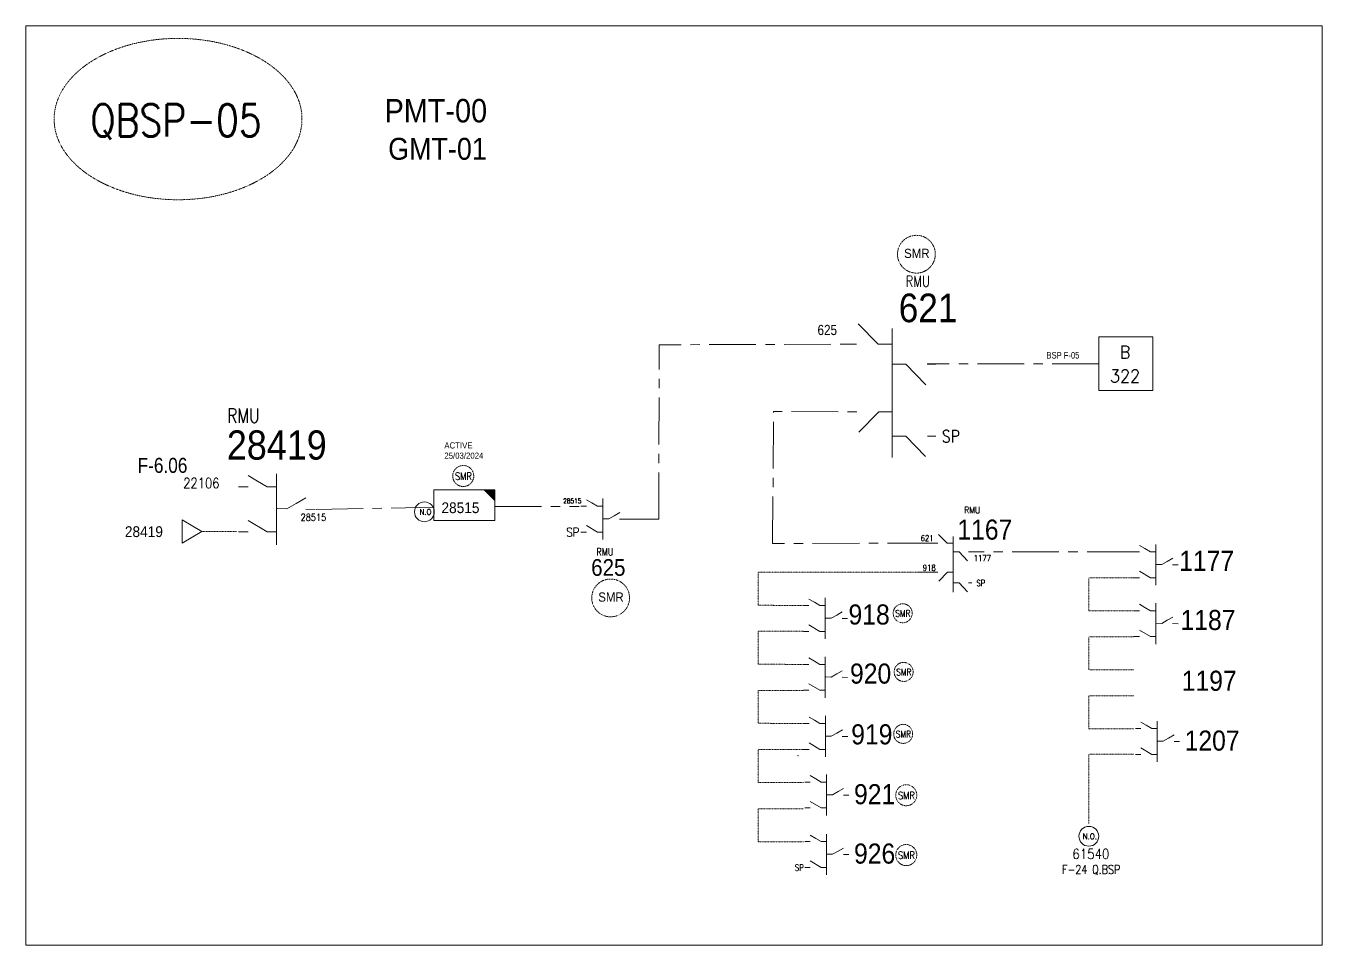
# Model space of a CAD drawing. Header units: metres. Extents: x 65984 to 144644, y -19036 to 23726.
# Drawn here: x 86627 to 88020, y 10297 to 11285 of the extents above; entities that cross this region are included whole.
import ezdxf
from ezdxf.enums import TextEntityAlignment as Align

# ---------------------------------------------------------------- set-up
doc = ezdxf.new("R2010")
doc.units = ezdxf.units.M
doc.header["$MEASUREMENT"] = 0
doc.linetypes.add('( Center )', pattern=[2, 1.25, -0.25, 0.25, -0.25])
doc.linetypes.add('DGN Style 3', pattern=[0.013877, 0, -0.013877])
doc.layers.get('0').update_dxf_attribs({"color": 95, "lineweight": 40})
for name, color, linetype, lineweight in [('d_eos', 111, 'Continuous', 40), ('d_eos no', 121, 'Continuous', 40), ('d_switch', 95, 'Continuous', 40), ('d_tf', 1, 'Continuous', 40), ('d_tf no', 6, 'Continuous', 40), ('d_ug cable', 95, 'Continuous', 40), ('d_ug main line', 95, 'Continuous', 40), ('d_unit sub', 7, 'Continuous', 40), ('fedr no', 95, 'Continuous', 40), ('GRID STATION  04', 7, 'Continuous', 40), ('Level 37', 7, 'Continuous', 0), ('O H MAIN FEEDER', 4, 'Continuous', 100), ('SW N O', 114, 'Continuous', 30)]:
    doc.layers.add(name, color=color, linetype=linetype, lineweight=lineweight)
doc.styles.add('NASKHF', font='naskhf.shx', dxfattribs={"height": 8})
doc.styles.add('Style-Arial', font='arial.ttf')
doc.styles.add('Style-msdefault', font='msdefault.shx')
doc.styles.add('Style-simplex', font='simplex.shx')
doc.styles.add('Style-STANDARD', font='STANDARD.shx')

# ---------------------------------------------------------------- blocks, each defined once
blk = doc.blocks.new('SS')
at = {"color": 0, "linetype": 'ByBlock', "lineweight": -2, "flags": 128}
blk.add_lwpolyline([(6.95, 4.25), (10.45, 4.25), (10.45, 0.75)], close=True, dxfattribs=at)
at = {"color": 0, "linetype": 'ByBlock', "lineweight": -2, "extrusion": (0, 0, -1)}
blk.add_solid([(-6.95, 4.25), (-10.45, 4.25), (-10.45, 0.75)], dxfattribs=at)
at = {"color": 0, "linetype": 'ByBlock', "lineweight": -2}
blk.add_3dface([(-9.55, 4.25), (10.45, 4.25), (10.45, -5.75), (-9.55, -5.75)], dxfattribs=at)
blk = doc.blocks.new('TRA1_818')
at = {"layer": 'd_tf', "color": 220, "linetype": 'Continuous', "lineweight": 13, "ltscale": 0.001135, "flags": 128}
blk.add_lwpolyline([(9.9, -17), (-0.1, 0), (-10.1, -17)], close=True, dxfattribs=at)
blk = doc.blocks.new('TRA1_817')
at = {"layer": 'd_tf', "color": 220, "linetype": 'Continuous', "lineweight": 13, "ltscale": 0.001135, "xscale": 1.000046564039522, "yscale": 1.000046564039522, "zscale": 1.000046564039522, "rotation": 180}
blk.add_blockref('TRA1_818', (0, 0), dxfattribs=at)
blk = doc.blocks.new('*U4118')
at = {"layer": 'SW N O', "color": 3, "lineweight": 13, "ltscale": 0.426762}
blk.add_circle((0, 0), 16.8, dxfattribs=at)
at = {"layer": 'SW N O', "color": 3, "lineweight": 13, "style": 'Style-STANDARD'}
blk.add_text('N.O', height=9.6, dxfattribs=at).set_placement((1.7, -0.2), align=Align.MIDDLE_CENTER)
blk = doc.blocks.new('*U4195')
at = {"layer": 'd_eos', "color": 7, "linetype": 'Continuous', "lineweight": 13, "ltscale": 0.672876}
for p, q in [((0.6, 54.9), (0.6, -54.9)), ((-44.6, -0.1), (-59.3, 0.2)), ((0.6, 34.8), (15.2, 34.8)), ((15.2, 34.8), (44.6, 17.4)), ((44.6, 34.8), (59.3, 34.8)), ((-30.1, -9.1), (-45, -17.4)), ((-15.3, -0.7), (-30.1, -9.1)), ((-0.6, -1), (-15.3, -0.7)), ((0.6, -34.7), (15.2, -34.7)), ((15.2, -34.7), (29.9, -43.4)), ((44.6, -34.7), (59.3, -34.7)), ((29.9, -43.4), (44.6, -52.1))]:
    blk.add_line(p, q, dxfattribs=at)
blk = doc.blocks.new('*U4196')
at = {"layer": 'SW N O', "color": 1, "lineweight": 13, "ltscale": 0.426762}
blk.add_circle((0, 0), 16.8, dxfattribs=at)
at = {"layer": 'SW N O', "color": 1, "lineweight": 13, "style": 'Style-STANDARD'}
blk.add_text('N.O.', height=9.6, dxfattribs=at).set_placement((1.7, -0.2), align=Align.MIDDLE_CENTER)
blk = doc.blocks.new('*U4197')
at = {"layer": 'd_eos', "color": 2, "linetype": 'Continuous', "lineweight": 13, "ltscale": 0.672876}
for p, q in [((0.6, 54.9), (0.6, -54.9)), ((-44.6, -0.1), (-59.3, 0.2)), ((0.6, 34.8), (15.2, 34.8)), ((15.2, 34.8), (44.6, 17.4)), ((44.6, 34.8), (59.3, 34.8)), ((-30.1, -9.1), (-45, -17.4)), ((-15.3, -0.7), (-30.1, -9.1)), ((-0.6, -1), (-15.3, -0.7)), ((0.6, -34.7), (15.2, -34.7)), ((15.2, -34.7), (29.9, -43.4)), ((44.6, -34.7), (59.3, -34.7)), ((29.9, -43.4), (44.6, -52.1))]:
    blk.add_line(p, q, dxfattribs=at)
blk = doc.blocks.new('*U4198')
at = {"layer": 'd_eos', "color": 7, "linetype": 'Continuous', "lineweight": 13, "ltscale": 1.034457}
for p, q in [((0.6, 54.9), (0.6, -54.9)), ((0.6, 34.8), (15.2, 34.8)), ((15.2, 34.8), (44.6, 17.4)), ((44.6, 34.8), (59.3, 34.8)), ((-44.6, -0.1), (-59.3, 0.2)), ((-30.1, -9.1), (-45, -17.4)), ((-15.3, -0.7), (-30.1, -9.1)), ((-0.6, -1), (-15.3, -0.7)), ((0.6, -34.7), (15.2, -34.7)), ((15.2, -34.7), (29.9, -43.4)), ((44.6, -34.7), (59.3, -34.7)), ((29.9, -43.4), (44.6, -52.1))]:
    blk.add_line(p, q, dxfattribs=at)
blk = doc.blocks.new('*U4199')
at = {"layer": 'd_eos', "color": 2, "linetype": 'Continuous', "lineweight": 13, "ltscale": 0.672876}
for p, q in [((0.6, 54.9), (0.6, -54.9)), ((-44.6, -0.1), (-59.3, 0.2)), ((0.6, 34.8), (15.2, 34.8)), ((15.2, 34.8), (44.6, 17.4)), ((44.6, 34.8), (59.3, 34.8)), ((-30.1, -9.1), (-45, -17.4)), ((-15.3, -0.7), (-30.1, -9.1)), ((-0.6, -1), (-15.3, -0.7)), ((0.6, -34.7), (15.2, -34.7)), ((15.2, -34.7), (29.9, -43.4)), ((44.6, -34.7), (59.3, -34.7)), ((29.9, -43.4), (44.6, -52.1))]:
    blk.add_line(p, q, dxfattribs=at)

msp = doc.modelspace()

# ---------------------------------------------------------------- linework, layer by layer
at = {"layer": 'd_eos', "color": 2, "linetype": 'Continuous', "lineweight": 13, "ltscale": 2.003388}
for p, q in [((87542.7, 10942.9), (87521.4, 10964.9)), ((87557.8, 10821), (87557.8, 10959.6)), ((87519.3, 10942.9), (87510.5, 10942.9)), ((87557.3, 10942.9), (87542.7, 10942.9)), ((87557.9, 10921.4), (87572.4, 10921.4)), ((87572.4, 10921.4), (87593.8, 10899.4)), ((87595.8, 10921.4), (87604.7, 10921.4)), ((87520, 10870.4), (87511.1, 10870.4)), ((87543.3, 10870.4), (87522, 10848.4)), ((87557.9, 10870.4), (87543.3, 10870.4)), ((87557.8, 10844.1), (87572.4, 10844.1)), ((87572.4, 10844.1), (87593.7, 10822.1)), ((87595.8, 10844.1), (87604.6, 10844.1))]:
    msp.add_line(p, q, dxfattribs=at)
at = {"layer": 'd_eos', "color": 7, "linetype": 'Continuous', "lineweight": 13, "ltscale": 0.862393}
for p, q in [((87616.8, 10729), (87607.6, 10738.4)), ((87623.3, 10676.5), (87623.3, 10736.2)), ((87606.8, 10729), (87603, 10729)), ((87623.1, 10729), (87616.8, 10729)), ((87623.3, 10719.7), (87629.6, 10719.7)), ((87629.6, 10719.7), (87638.8, 10710.3)), ((87639.7, 10719.7), (87643.5, 10719.7)), ((87607, 10697.8), (87603.2, 10697.8)), ((87617.1, 10697.8), (87607.9, 10688.3)), ((87623.4, 10697.8), (87617.1, 10697.8)), ((87623.3, 10686.5), (87629.6, 10686.5)), ((87629.6, 10686.5), (87638.8, 10677)), ((87639.7, 10686.5), (87643.5, 10686.5))]:
    msp.add_line(p, q, dxfattribs=at)
at = {"layer": 'd_ug cable', "color": 200, "linetype": 'DGN Style 3', "lineweight": 13}
msp.add_line((86853.6, 10741.5), (86816.4, 10741.5), dxfattribs=at)
at = {"layer": 'd_ug cable', "color": 220, "linetype": 'DGN Style 3', "lineweight": 13, "flags": 128}
for points in [[(87592.1, 10697.8), (87414, 10697.8), (87414, 10662.4), (87462.5, 10662.2)], [(87817.3, 10692), (87769, 10692), (87769, 10656.6), (87817.5, 10656.5)], [(87462.3, 10634.4), (87414, 10634.4), (87414, 10599), (87462.5, 10598.9)], [(87817.3, 10628.6), (87769, 10628.6), (87769, 10593.1), (87817.5, 10593)], [(87462.3, 10571), (87414, 10571), (87414, 10535.6), (87462.5, 10535.4)], [(87817.3, 10565.1), (87769, 10565.1), (87769, 10529.7), (87817.5, 10529.6)], [(87462.3, 10507.5), (87414, 10507.5), (87414, 10472.1), (87462.5, 10472)], [(87817.3, 10502.3), (87769, 10502.3), (87769, 10427.8), (87769, 10427.8)], [(87462.3, 10443.7), (87414, 10443.7), (87414, 10408.3), (87462.5, 10408.2)]]:
    msp.add_lwpolyline(points, dxfattribs=at)
at = {"layer": 'd_ug cable', "color": 1, "linetype": 'DGN Style 3', "lineweight": 13}
for centre in [(87583.8, 11039.6), (87255.4, 10670.3)]:
    msp.add_circle(centre, 20.3, dxfattribs=at)
at = {"layer": 'd_ug cable', "color": 2, "linetype": 'DGN Style 3', "lineweight": 13}
for centre, radius in [((87097.1, 10801.3), 11.3), ((87569.1, 10653.8), 10.2), ((87570.1, 10590.8), 10.2), ((87569.6, 10524.2), 10.2), ((87572.9, 10458.3), 11.3), ((87572.9, 10394), 11.3)]:
    msp.add_circle(centre, radius, dxfattribs=at)
at = {"layer": 'd_ug cable', "color": 6, "linetype": 'Continuous', "lineweight": 0}
msp.add_point((87456.6, 10500.7), dxfattribs=at)
at = {"layer": 'd_ug main line', "color": 220, "linetype": '( Center )', "lineweight": 13, "ltscale": 40.180884}
for p, q in [((87779.9, 10921.9), (87595.2, 10921.8)), ((87307.1, 10754.9), (87270.7, 10754.9)), ((87602.9, 10729), (87429.3, 10728.9)), ((87817.3, 10719.8), (87643.7, 10719.7)), ((87602.9, 10697.9), (87586.3, 10697.9))]:
    msp.add_line(p, q, dxfattribs=at)
at = {"layer": 'd_ug main line', "color": 220, "linetype": '( Center )', "lineweight": 13, "ltscale": 40.180884, "flags": 128}
for points in [[(87307.1, 10754.9), (87307.6, 10942.3), (87516.5, 10942.9)], [(87429.3, 10728.9), (87430.5, 10870.5), (87513.9, 10870.4)], [(87131, 10768.6), (87221.6, 10768.6), (87221.6, 10768.6), (87221.6, 10768.6)]]:
    msp.add_lwpolyline(points, dxfattribs=at)
at = {"layer": 'd_ug main line', "color": 214, "linetype": '( Center )', "lineweight": 13, "ltscale": 40.180884, "flags": 128}
msp.add_lwpolyline([(86939.3, 10765.3), (87065.7, 10767.7)], dxfattribs=at)
at = {"layer": 'fedr no', "color": 82, "linetype": 'DGN Style 3', "lineweight": 13, "true_color": 0x1dc70e}
msp.add_ellipse((86790.8, 11184.8), major_axis=(133.1, 0), ratio=0.651175, dxfattribs=at)
at = {"layer": 'GRID STATION  04', "color": 220, "linetype": 'Continuous', "lineweight": 13, "ltscale": 1.848321, "flags": 128}
msp.add_lwpolyline([(87837.6, 10950.7), (87779.9, 10950.7), (87779.9, 10893.1), (87837.6, 10893.1)], close=True, dxfattribs=at)
at = {"layer": 'O H MAIN FEEDER', "color": 140, "lineweight": 13, "ltscale": 0.498271, "flags": 128}
msp.add_lwpolyline([(86627.4, 11284.9), (88019.5, 11284.9), (88019.5, 10297.3), (86627.4, 10297.3)], close=True, dxfattribs=at)

# ---------------------------------------------------------------- block references
at = {"layer": 'd_eos', "color": 7, "linetype": 'Continuous', "lineweight": 13, "ltscale": 1.034457, "xscale": 0.6943344451273424, "yscale": 0.6943344451273424, "zscale": 0.6943344451273424, "rotation": 180}
msp.add_blockref('*U4198', (86896.9, 10765.6), dxfattribs=at)
at = {"layer": 'd_eos', "color": 2, "linetype": 'Continuous', "lineweight": 13, "ltscale": 0.672876, "xscale": 0.3996824189105468, "yscale": 0.3996824189105468, "zscale": 0.3996824189105468, "rotation": 180}
for name, p in [('*U4197', (87247.2, 10755)), ('*U4199', (87486.2, 10648.3)), ('*U4199', (87486.2, 10585)), ('*U4199', (87486.3, 10521.5)), ('*U4199', (87487.6, 10458.5)), ('*U4199', (87487.6, 10394.6))]:
    msp.add_blockref(name, p, dxfattribs=at)
at = {"layer": 'd_eos', "color": 7, "linetype": 'Continuous', "lineweight": 13, "ltscale": 0.672876, "xscale": 0.3996824189105468, "yscale": 0.3996824189105468, "zscale": 0.3996824189105468, "rotation": 180}
for p in [(87841.2, 10705.9), (87841.2, 10642.6), (87842.7, 10516.1)]:
    msp.add_blockref('*U4195', p, dxfattribs=at)
at = {"layer": 'd_tf', "color": 220, "linetype": 'Continuous', "lineweight": 13, "ltscale": 0.001135, "xscale": 1.255371350688401, "yscale": 1.255371350688401, "zscale": 1.255371350688401, "rotation": 90.0000000000001}
msp.add_blockref('TRA1_817', (86816.4, 10741.4), dxfattribs=at)
at = {"layer": 'd_unit sub', "color": 2, "linetype": 'Continuous', "lineweight": 13, "xscale": 3.268262731783389, "yscale": 3.268262731783389, "zscale": 0.6672993679974889}
msp.add_blockref('SS', (87096.9, 10772.4), dxfattribs=at)
at = {"layer": 'SW N O', "color": 3, "lineweight": 13, "xscale": 0.6336126946712776, "yscale": 0.6336126946712776, "zscale": 0.6336126946712776}
msp.add_blockref('*U4118', (87055.4, 10762.8), dxfattribs=at)
at = {"layer": 'SW N O', "color": 1, "lineweight": 13, "xscale": 0.6336126946712776, "yscale": 0.6336126946712776, "zscale": 0.6336126946712776}
msp.add_blockref('*U4196', (87769, 10414.2), dxfattribs=at)

# ---------------------------------------------------------------- texts
at = {"color": 7, "linetype": 'Continuous', "lineweight": 13, "style": 'Style-simplex', "width": 0.857143}
msp.add_text('61540', height=10.8, dxfattribs=at).set_placement((87771.2, 10395.2), align=Align.MIDDLE_CENTER)
at = {"color": 55, "linetype": 'Continuous', "lineweight": 13, "style": 'Style-STANDARD', "width": 0.857143}
msp.add_text('F-24 Q.BSP', height=9.65, dxfattribs=at).set_placement((87771.6, 10378.5), align=Align.MIDDLE_CENTER)
at = {"layer": 'd_eos no', "color": 7, "linetype": 'Continuous', "lineweight": 13, "style": 'Style-Arial', "width": 0.88}
for s, height, p in [('PMT-00', 25.19, (87012.6, 11206.4)), ('GMT-01', 23.5, (87016.5, 11164.6)), ('28419', 31.38, (86843.2, 10850.3))]:
    msp.add_text(s, height=height, dxfattribs=at).set_placement(p, align=Align.TOP_LEFT)
at = {"layer": 'd_switch', "color": 7, "linetype": 'Continuous', "lineweight": 13, "ltscale": 0.76549, "style": 'Style-msdefault', "width": 0.857143}
msp.add_text('BSP F-05', height=7.12, dxfattribs=at).set_placement((87723.5, 10934.6), align=Align.TOP_LEFT)
at = {"layer": 'd_switch', "color": 2, "linetype": 'Continuous', "lineweight": 13, "ltscale": 1.420924, "style": 'Style-msdefault', "width": 0.857143}
msp.add_text('F-6.06', height=16.13, dxfattribs=at).set_placement((86747.4, 10820.8), align=Align.TOP_LEFT)
at = {"layer": 'd_tf no', "color": 121, "linetype": 'Continuous', "lineweight": 13, "style": 'Style-msdefault', "width": 0.945946}
msp.add_text('28515', height=11.61, dxfattribs=at).set_placement((87073.7, 10773), align=Align.TOP_LEFT)
at = {"layer": 'd_tf no', "color": 220, "linetype": 'Continuous', "lineweight": 13, "style": 'Style-msdefault', "width": 0.945946}
msp.add_text('28419', height=11.61, dxfattribs=at).set_placement((86733.7, 10747.3), align=Align.TOP_LEFT)
at = {"layer": 'd_tf no', "color": 2, "lineweight": 13, "char_height": 9.953, "attachment_point": 1, "style": 'NASKHF'}
for insert in [(87570.6, 11045.5), (87242.1, 10676.2)]:
    msp.add_mtext('\\Fmsdefault;\\H1x;\\W0.925;SMR\\P', dxfattribs=dict(at, insert=insert))
at = {"layer": 'd_tf no', "color": 121, "linetype": 'Continuous', "lineweight": 40, "insert": (87076.8, 10837.5), "char_height": 6.624, "attachment_point": 1, "style": 'NASKHF'}
msp.add_mtext('\\Fmsdefault;\\H1x;\\W0.945946;ACTIVE\\P25/03/2024', dxfattribs=at)
at = {"layer": 'd_tf no', "color": 1, "linetype": 'Continuous', "lineweight": 40, "char_height": 7.901, "width": 19.837, "attachment_point": 5, "line_spacing_factor": 1.2, "style": 'Style-STANDARD'}
for insert in [(87097.3, 10801.1), (87573.1, 10458.1), (87573.1, 10393.8)]:
    msp.add_mtext('\\H1x;\\W0.909091;SMR\\P', dxfattribs=dict(at, insert=insert))
at = {"layer": 'd_tf no', "color": 1, "linetype": 'Continuous', "lineweight": 40, "ltscale": 0.9, "char_height": 7.111, "width": 17.854, "attachment_point": 5, "line_spacing_factor": 1.2, "style": 'Style-STANDARD'}
for insert in [(87569.3, 10653.6), (87570.3, 10590.6), (87569.8, 10524)]:
    msp.add_mtext('\\H1x;\\W0.909091;SMR\\P', dxfattribs=dict(at, insert=insert))
at = {"layer": 'fedr no', "color": 6, "linetype": 'Continuous', "lineweight": 13, "style": 'Style-STANDARD', "width": 0.909091}
msp.add_text('QBSP-05', height=34.55, dxfattribs=at).set_placement((86788.6, 11183.5), align=Align.MIDDLE_CENTER)
at = {"layer": 'GRID STATION  04', "color": 220, "linetype": 'Continuous', "lineweight": 13, "style": 'Style-STANDARD'}
for s, height, p in [('B', 13.8, (87807.9, 10934.3)), ('322', 13.84, (87807.9, 10908.7))]:
    msp.add_text(s, height=height, dxfattribs=at).set_placement(p, align=Align.MIDDLE_CENTER)
at = {"layer": 'Level 37', "color": 2, "linetype": 'Continuous', "lineweight": 13, "ltscale": 0.643881, "style": 'Style-STANDARD', "width": 0.854701}
msp.add_text('RMU', height=11.77, dxfattribs=at).set_placement((87585.3, 11010.6), align=Align.MIDDLE_CENTER)
at = {"layer": 'Level 37', "color": 2, "linetype": 'Continuous', "lineweight": 13, "ltscale": 0.869573, "style": 'Style-Arial', "width": 0.88}
msp.add_text('621', height=30.76, dxfattribs=at).set_placement((87564.8, 10997.3), align=Align.TOP_LEFT)
at = {"layer": 'Level 37', "color": 7, "linetype": 'Continuous', "lineweight": 13, "style": 'Style-msdefault', "width": 0.857143}
msp.add_text('625', height=10.98, dxfattribs=at).set_placement((87477.6, 10963.7), align=Align.TOP_LEFT)
at = {"layer": 'Level 37', "color": 7, "linetype": 'Continuous', "lineweight": 13, "style": 'Style-STANDARD'}
for s, height, width, p in [('RMU', 15.67, 0.854701, (86861, 10866.1)), ('22106', 10.95, 0.909091, (86815.8, 10793.7))]:
    msp.add_text(s, height=height, dxfattribs=dict(at, width=width)).set_placement(p, align=Align.MIDDLE_CENTER)
at = {"layer": 'Level 37', "color": 7, "linetype": 'Continuous', "lineweight": 13, "ltscale": 0.797746, "style": 'Style-STANDARD', "width": 0.909091}
msp.add_text('SP', height=13.15, dxfattribs=at).set_placement((87620.8, 10844), align=Align.MIDDLE_CENTER)
at = {"layer": 'Level 37', "color": 7, "linetype": 'Continuous', "lineweight": 13, "ltscale": 0.639388, "style": 'Style-STANDARD', "width": 0.909091}
msp.add_text('28515', height=5.03, dxfattribs=at).set_placement((87214.2, 10774.5), align=Align.MIDDLE_CENTER)
at = {"layer": 'Level 37', "color": 7, "linetype": 'Continuous', "lineweight": 13, "ltscale": 0.338782, "style": 'Style-simplex', "width": 0.854701}
msp.add_text('RMU', height=7.02, dxfattribs=at).set_placement((87643.8, 10764.7), align=Align.MIDDLE_CENTER)
at = {"layer": 'Level 37', "color": 7, "linetype": 'Continuous', "lineweight": 13, "ltscale": 0.806351, "style": 'Style-STANDARD', "width": 0.909091}
msp.add_text('28515', height=7.77, dxfattribs=at).set_placement((86936.2, 10756.9), align=Align.MIDDLE_CENTER)
at = {"layer": 'Level 37', "color": 7, "linetype": 'Continuous', "lineweight": 13, "ltscale": 0.546862, "style": 'Style-Arial', "width": 0.88}
for s, p in [('1167', (87627.8, 10754.5)), ('1177', (87866, 10720.9)), ('1187', (87867.5, 10657.4)), ('1197', (87868.8, 10592.1)), ('1207', (87871.9, 10527.8))]:
    msp.add_text(s, height=21.58, dxfattribs=at).set_placement(p, align=Align.TOP_LEFT)
at = {"layer": 'Level 37', "color": 7, "linetype": 'Continuous', "lineweight": 13, "ltscale": 0.671569, "style": 'Style-STANDARD', "width": 0.909091}
msp.add_text('SP', height=9.57, dxfattribs=at).set_placement((87214.8, 10740.9), align=Align.MIDDLE_CENTER)
at = {"layer": 'Level 37', "color": 7, "linetype": 'Continuous', "lineweight": 13, "ltscale": 0.564922, "style": 'Style-STANDARD', "width": 0.909091}
for s, p in [('621', (87595.3, 10734.5)), ('918', (87597.6, 10702.7)), ('1177', (87654.6, 10713.1)), ('SP', (87653, 10686.3)), ('SP', (87458.1, 10380.5))]:
    msp.add_text(s, height=6.56, dxfattribs=at).set_placement(p, align=Align.MIDDLE_CENTER)
at = {"layer": 'Level 37', "color": 2, "linetype": 'Continuous', "lineweight": 13, "ltscale": 0.677777, "style": 'Style-STANDARD', "width": 0.854701}
msp.add_text('RMU', height=8.1, dxfattribs=at).set_placement((87249.2, 10719.8), align=Align.MIDDLE_CENTER)
at = {"layer": 'Level 37', "color": 2, "linetype": 'Continuous', "lineweight": 13, "ltscale": 0.641101, "style": 'Style-Arial', "width": 0.88}
msp.add_text('625', height=17.95, dxfattribs=at).set_placement((87234.5, 10712), align=Align.TOP_LEFT)
at = {"layer": 'Level 37', "color": 2, "linetype": 'Continuous', "lineweight": 13, "ltscale": 0.546862, "style": 'Style-Arial', "width": 0.88}
for s, p in [('918', (87510.9, 10663.3)), ('920', (87512.5, 10599.8)), ('919', (87513.8, 10534.5)), ('921', (87516.8, 10470.2)), ('926', (87516.8, 10406.4))]:
    msp.add_text(s, height=21.58, dxfattribs=at).set_placement(p, align=Align.TOP_LEFT)

doc.saveas('drawing.dxf')
